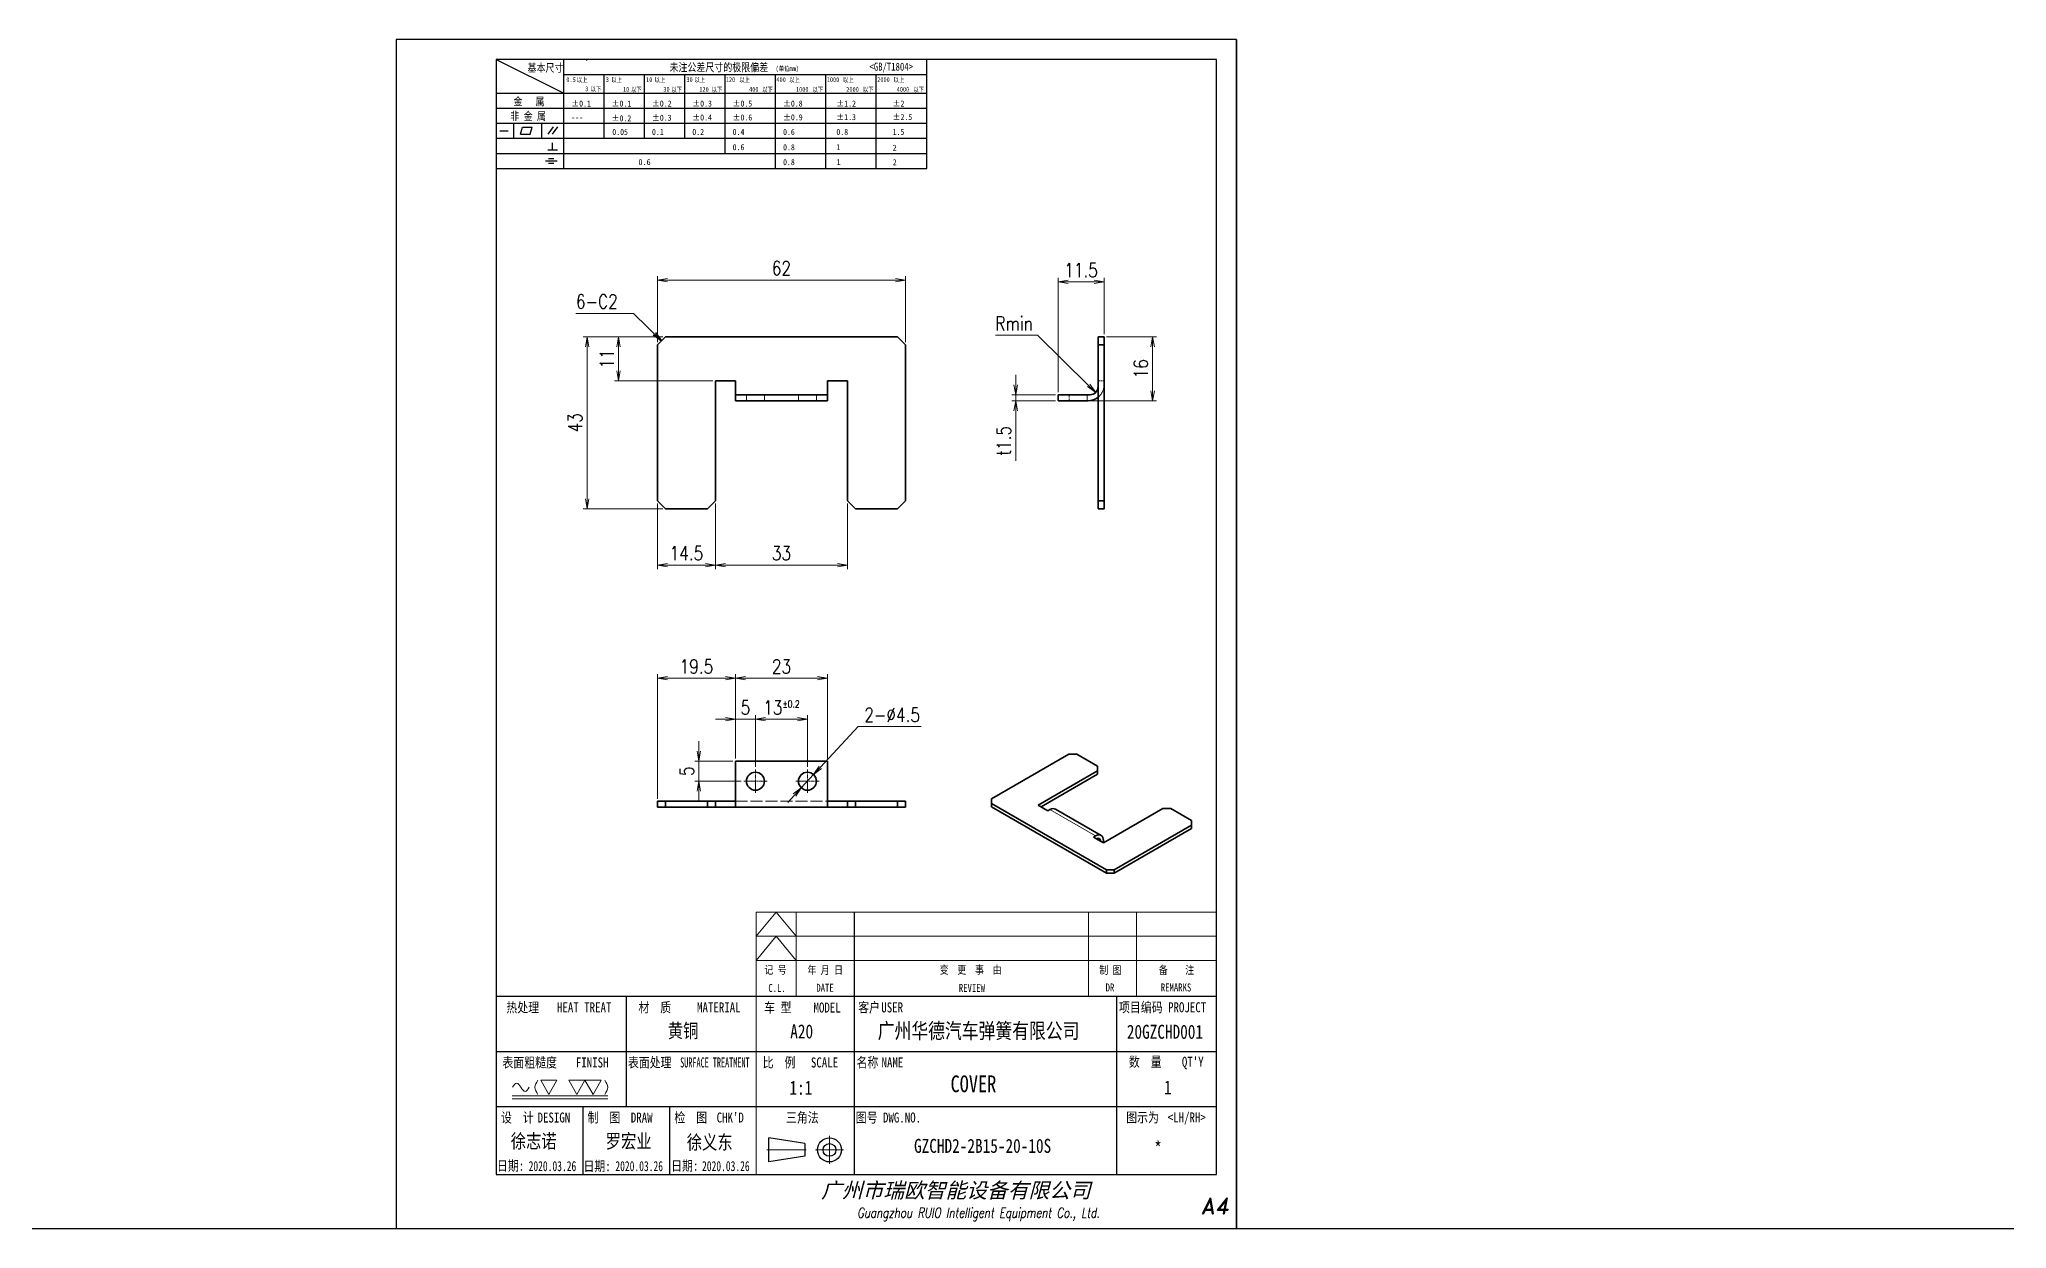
# Model space of a CAD drawing. Header units: millimetres. Extents: x 1201 to 11615, y -7347 to 2683.
# Drawn here: x 5961.6 to 6453.2, y -3109.3 to -2812.3 of the extents above; entities that cross this region are included whole.
import ezdxf
from ezdxf.enums import TextEntityAlignment as Align

# ---------------------------------------------------------------- set-up
doc = ezdxf.new("R2010")
doc.units = ezdxf.units.MM
for name, pattern in [('AM_ISO02W050x2', [3.75, 3, -0.75]), ('AM_ISO08W050x2', [9, 6, -0.75, 1.5, -0.75]), ('CENTER', [2, 1.25, -0.25, 0.25, -0.25])]:
    doc.linetypes.add(name, pattern=pattern)
for name, color, linetype, lineweight in [('CENTER', 2, 'AM_ISO08W050x2', 15), ('DIM', 3, 'Continuous', 20), ('DRAWING', 7, 'Continuous', 35), ('HIDDEN', 1, 'AM_ISO02W050x2', 18), ('图框', 7, 'Continuous', 15)]:
    doc.layers.add(name, color=color, linetype=linetype, lineweight=lineweight)
doc.layers.add('图\\M+19E79\\M+195B6\\M+18E9A', color=7, linetype='Continuous')
doc.styles.add('DIM', font='romans.shx', dxfattribs={"width": 0.8, "bigfont": 'bigfont.shx'})
doc.styles.add('STYLE1', font='')
doc.styles.add('国标', font='simfang.ttf', dxfattribs={"width": 0.8})
doc.styles.add('标题\\M+18E9A', font='romand.shx', dxfattribs={"oblique": 10, "bigfont": 'bigfont.shx'})
doc.styles.get('STYLE1').set_extended_font_data('SimSun')
doc.dimstyles.new('YH 1-1', dxfattribs={"dimtxt": 3.5, "dimasz": 2.5, "dimexe": 1, "dimexo": 0.625, "dimgap": 1.2, "dimtad": 1, "dimtoh": 1, "dimzin": 9, "dimdsep": 46, "dimtxsty": 'DIM', "dimblk": 'OPEN', "dimcen": 0, "dimclrd": 8, "dimclre": 8, "dimclrt": 2, "dimazin": 2, "dimtfac": 0.5, "dimtmove": 0, "dimatfit": 3, "dimldrblk": 'OPEN', "dimfxl": 0, "dimtolj": 1, "dimlwd": 13, "dimlwe": 13, "dimarcsym": 0})
doc.dimstyles.new('YH 1-1$0', dxfattribs={"dimtxt": 3.5, "dimasz": 2.5, "dimexe": 1, "dimexo": 0.625, "dimgap": 1.2, "dimtad": 1, "dimzin": 9, "dimdsep": 46, "dimtxsty": 'DIM', "dimblk": 'OPEN', "dimcen": 0, "dimclrd": 8, "dimclre": 8, "dimclrt": 2, "dimazin": 2, "dimtfac": 0.5, "dimtmove": 0, "dimatfit": 3, "dimldrblk": 'OPEN', "dimfxl": 0, "dimtolj": 1, "dimlwd": 13, "dimlwe": 13, "dimarcsym": 0})
doc.dimstyles.new('YH 1-1$3', dxfattribs={"dimtxt": 3.5, "dimasz": 2.5, "dimexe": 1, "dimexo": 0.625, "dimgap": 1.2, "dimtad": 1, "dimtoh": 1, "dimzin": 9, "dimdsep": 46, "dimtxsty": 'DIM', "dimblk": 'OPEN', "dimcen": 0, "dimclrd": 8, "dimclre": 8, "dimclrt": 2, "dimazin": 2, "dimtfac": 0.5, "dimtmove": 0, "dimatfit": 3, "dimldrblk": 'OPEN', "dimfxl": 0, "dimtolj": 1, "dimlwd": 13, "dimlwe": 13, "dimarcsym": 0})
doc.dimstyles.new('YH 1-1$4', dxfattribs={"dimtxt": 3.5, "dimasz": 2.5, "dimexe": 1, "dimexo": 0.625, "dimgap": 1.2, "dimtad": 1, "dimtoh": 1, "dimzin": 9, "dimdsep": 46, "dimtxsty": 'DIM', "dimblk": 'OPEN', "dimcen": 0, "dimclrd": 8, "dimclre": 8, "dimclrt": 2, "dimazin": 2, "dimtfac": 0.5, "dimtmove": 0, "dimatfit": 3, "dimldrblk": 'OPEN', "dimfxl": 0, "dimtolj": 1, "dimlwd": 13, "dimlwe": 13, "dimarcsym": 0})

# ---------------------------------------------------------------- blocks, each defined once
blk = doc.blocks.new('GZDEH零件A4图框V01版')
at = {"color": 2, "linetype": 'ByBlock', "lineweight": 30}
for p, q in [((102.17, 21.26), (93.17, 22.66)), ((93.17, 16.66), (93.17, 22.66)), ((102.17, 21.26), (102.17, 18.06)), ((102.17, 18.06), (93.17, 16.66))]:
    blk.add_line(p, q, dxfattribs=at)
at = {"color": 1, "linetype": 'CENTER', "lineweight": 5, "ltscale": 16.256}
for p, q in [((108.3, 23.18), (108.3, 16.14)), ((111.82, 19.66), (104.78, 19.66))]:
    blk.add_line(p, q, dxfattribs=at)
at = {"color": 1, "linetype": 'CENTER', "lineweight": 5, "ltscale": 9.144}
blk.add_line((102.47, 19.66), (92.65, 19.66), dxfattribs=at)
at = {"color": 2, "linetype": 'ByBlock', "lineweight": 30}
for radius in [3, 1.6]:
    blk.add_circle((108.3, 19.66), radius, dxfattribs=at)
at = {"layer": 'Defpoints', "linetype": 'Continuous'}
for p, q in [((0, 297), (0, 0)), ((210, 297), (0, 297)), ((210, 0), (210, 297)), ((210, 297), (210, 0)), ((0, 0), (210, 0))]:
    blk.add_line(p, q, dxfattribs=at)
at = {"layer": '图\\M+19E79\\M+195B6\\M+18E9A', "linetype": 'Continuous'}
for p, q in [((25, 292), (25, 13.5)), ((205, 292), (25, 292)), ((205, 13.5), (205, 292)), ((205, 13.5), (205, 97)), ((25, 13.5), (205, 13.5))]:
    blk.add_line(p, q, dxfattribs=at)
at = {"layer": '图\\M+19E79\\M+195B6\\M+18E9A', "color": 9}
for p, q in [((25, 292), (41.88, 283.54)), ((41.88, 264.79), (41.88, 292)), ((47.66, 291.75), (47.66, 292)), ((132.6, 264.79), (132.6, 292)), ((41.88, 288.22), (132.6, 288.22)), ((51.96, 272.29), (51.96, 288.22)), ((62.04, 272.29), (62.04, 288.22)), ((72.12, 272.29), (72.12, 288.22)), ((82.2, 268.54), (82.2, 288.22)), ((94.8, 264.79), (94.8, 288.22)), ((107.4, 264.79), (107.4, 288.22)), ((120, 264.79), (120, 288.22)), ((25, 283.54), (132.6, 283.54)), ((25, 279.79), (132.6, 279.79)), ((25, 276.04), (132.6, 276.04)), ((29.43, 272.34), (29.43, 276.04)), ((36.42, 272.34), (36.42, 276.04)), ((25, 272.29), (132.6, 272.29)), ((25.94, 274.19), (28, 274.19)), ((31.1, 273.3), (31.58, 275.09)), ((31.1, 273.3), (33.51, 273.3)), ((31.58, 275.09), (33.99, 275.09)), ((33.51, 273.3), (33.99, 275.09)), ((38.03, 273.3), (39.36, 275.16)), ((39.09, 269.41), (39.09, 271.18)), ((39.11, 273.3), (40.45, 275.16)), ((25, 268.54), (132.6, 268.54)), ((37.3, 266.69), (40.28, 266.69)), ((37.93, 269.41), (40.32, 269.41)), ((38.08, 267.29), (39.43, 267.29)), ((38.08, 266.09), (39.44, 266.09)), ((25, 264.79), (132.6, 264.79)), ((114.5, 79), (114.5, 13.5)), ((205, 58), (25, 58)), ((57.5, 58), (57.5, 30.5)), ((114.5, 58), (114.5, 13.5)), ((180, 58), (180, 13.5)), ((25, 44.25), (205, 44.25)), ((25, 30.5), (205, 30.5)), ((46.68, 30.5), (46.68, 13.5)), ((46.68, 30.5), (46.68, 13.5)), ((68.34, 30.5), (68.34, 13.5)), ((68.34, 30.5), (68.34, 13.5))]:
    blk.add_line(p, q, dxfattribs=at)
at = {"layer": '图框', "color": 7}
for p, q in [((90, 79), (205, 79)), ((90, 13.5), (90, 79))]:
    blk.add_line(p, q, dxfattribs=at)
at = {"layer": '图框', "color": 9}
for p, q in [((90, 73), (95, 79)), ((95, 79), (100, 73)), ((100, 58), (100, 79)), ((173, 58), (173, 79)), ((185, 79), (185, 58)), ((90, 73), (205, 73)), ((90, 67), (95, 73)), ((95, 73), (100, 67)), ((90, 67), (205, 67))]:
    blk.add_line(p, q, dxfattribs=at)
at = {"layer": '图\\M+19E79\\M+195B6\\M+18E9A', "color": 9, "style": '国标'}
for s, height, width, p in [('基本尺寸', 2, 0.8, (32.84, 288.88)), ('未注公差尺寸的极限偏差', 2, 0.8, (68.32, 289.02)), ('<GB/T1804>', 2, 0.8, (118.29, 289.19)), ('30', 1.2, 0.8, (72.55, 286.35)), ('金   属', 2, 0.8, (29.33, 280.48)), ('±0.1', 1.5, 0.8, (43.78, 280.23)), ('±0.1', 1.5, 0.8, (53.86, 280.23)), ('±0.2', 1.5, 0.8, (63.94, 280.23)), ('±0.3', 1.5, 0.8, (74.02, 280.23)), ('±0.5', 1.5, 0.8, (84.1, 280.23)), ('±0.8', 1.5, 0.8, (96.7, 280.23)), ('±1.2', 1.5, 0.8, (110.02, 280.23)), ('±2', 1.5, 0.8, (124.09, 280.23)), ('非 金 属', 2, 0.8, (28.53, 276.82)), ('---', 1.5, 0.8, (43.78, 276.81)), ('±0.2', 1.5, 0.8, (53.86, 276.54)), ('±0.3', 1.5, 0.8, (63.94, 276.69)), ('±0.4', 1.5, 0.8, (74.02, 276.75)), ('±0.6', 1.5, 0.8, (84.1, 276.75)), ('±0.9', 1.5, 0.8, (96.7, 276.78)), ('±1.3', 1.5, 0.8, (110.02, 276.84)), ('±2.5', 1.5, 0.8, (124.09, 276.85)), ('0.1', 1.5, 0.8, (63.94, 273.12)), ('0.2', 1.5, 0.8, (74.02, 273.13)), ('0.4', 1.5, 0.8, (84.1, 273.13)), ('0.6', 1.5, 0.8, (84.1, 269.33)), ('0.6', 1.5, 0.8, (96.7, 273.11)), ('0.8', 1.5, 0.8, (96.7, 269.3)), ('0.8', 1.5, 0.8, (110.02, 273.13)), ('1', 1.5, 0.8, (110.02, 269.34)), ('2', 1.5, 0.8, (124.09, 269.2)), ('1.5', 1.5, 0.8, (124.09, 273.12)), ('0.8', 1.5, 0.8, (96.7, 265.59)), ('1', 1.5, 0.8, (110.1, 265.6)), ('2', 1.5, 0.8, (124.13, 265.57)), ('热处理', 2.5, 0.8, (27.54, 54)), ('材  质', 2.5, 0.8, (60.55, 54)), ('项目编码 PROJECT', 2.5, 0.8, (180.64, 54.03)), ('表面粗糙度', 2.5, 0.8, (26.56, 40.25)), ('表面处理', 2.5, 0.8, (57.91, 40.25)), ('SURFACE TREATMENT', 2.5, 0.6, (70.98, 40.25)), ('比  例\u3000', 2.5, 0.8, (91.61, 40.25)), ('SCALE', 2.5, 0.8, (103.66, 40.25)), ('名称\u3000', 2.5, 0.8, (115.05, 40.25)), ('NAME', 2.5, 0.8, (121.31, 40.25)), ('数  量', 2.5, 0.8, (183.12, 40.41)), ("QT'Y ", 2.5, 0.8, (196.37, 40.41)), (' DESIGN', 2.5, 0.8, (33.98, 26.5)), (' DRAW', 2.5, 0.8, (57.29, 26.5)), ("CHK'D", 2.5, 0.8, (80.09, 26.5)), ('三角法', 2.5, 0.8, (97.41, 26.5)), ('图号', 2.5, 0.8, (114.87, 26.5)), ('DWG.NO.', 2.5, 0.8, (121.67, 26.5)), ('图示为', 2.5, 0.8, (182.45, 26.53)), ('<LH/RH>', 2.5, 0.8, (192.82, 26.53))]:
    blk.add_text(s, height=height, dxfattribs=dict(at, width=width)).set_placement(p)
at = {"layer": '图\\M+19E79\\M+195B6\\M+18E9A', "color": 9, "lineweight": 15, "style": '国标', "width": 0.8}
for s, p in [('0.5', (42.54, 286.35)), ('以上', (45.15, 286.3)), ('3', (47.24, 284.06)), ('以下', (48.61, 284.01)), ('3', (52.39, 286.35)), ('以上', (53.76, 286.3)), ('以下', (58.69, 283.87)), ('10', (62.47, 286.35)), ('以上', (64.6, 286.3)), ('以下', (68.77, 283.87)), ('以上', (74.53, 286.3)), ('以下', (78.85, 283.87)), ('120', (82.39, 286.35)), ('以上', (85.72, 286.3)), ('以下', (91.45, 283.87)), ('400', (95.03, 286.35)), ('以上', (98.19, 286.3)), ('以下', (104.05, 283.87)), ('1000', (107.63, 286.35)), ('以上', (111.67, 286.3)), ('以下', (116.65, 283.87)), ('2000', (120.23, 286.35)), ('以上', (124.31, 286.3)), ('以下', (129.25, 283.87)), ('10', (56.7, 283.92)), ('30', (66.78, 283.92)), ('120', (75.77, 283.92)), ('400', (88.21, 283.92)), ('1000', (99.92, 283.92)), ('2000', (112.5, 283.92)), ('4000', (125.1, 283.92))]:
    blk.add_text(s, height=1.2, dxfattribs=at).set_placement(p)
at = {"layer": '图\\M+19E79\\M+195B6\\M+18E9A', "color": 9, "lineweight": 13, "style": '国标'}
blk.add_text('0.6', height=1.5, dxfattribs=at).set_placement((60.56, 265.61))
at = {"layer": '图\\M+19E79\\M+195B6\\M+18E9A', "color": 9, "style": '国标', "width": 0.8}
for s, p in [('HEAT TREAT', (47, 54)), ('MATERIAL', (80.65, 54)), ('客户', (118.19, 54)), ('USER', (123.97, 54)), ('FINISH', (48.99, 40.25)), ('设  计', (30.3, 26.5)), ('制  图', (51.94, 26.5)), ('检  图', (73.62, 26.5)), ('日期:', (28.6, 14.46)), ('日期:', (50.22, 14.36)), ('日期:', (72.13, 14.46))]:
    blk.add_text(s, height=2.5, dxfattribs=at).set_placement(p, align=Align.CENTER)
for s, p in [('车 型', (95.38, 55.27)), ('MODEL', (107.71, 55.22))]:
    blk.add_text(s, height=2.5, dxfattribs=at).set_placement(p, align=Align.MIDDLE)
at = {"layer": '图\\M+19E79\\M+195B6\\M+18E9A', "color": 7, "lineweight": -3, "style": 'STYLE1', "oblique": 15}
blk.add_text('广州市瑞欧智能设备有限公司', height=3.8, dxfattribs=at).set_placement((106.21, 7.68))
at = {"layer": '图\\M+19E79\\M+195B6\\M+18E9A', "color": 7, "style": '标题\\M+18E9A', "oblique": 10, "width": 0.75}
blk.add_text('Guangzhou RUIO Intelligent Equipment Co., Ltd. ', height=2.5, dxfattribs=at).set_placement((146.18, 3.62), align=Align.MIDDLE)
at = {"layer": '图\\M+19E79\\M+195B6\\M+18E9A', "color": 7, "style": '标题\\M+18E9A', "oblique": 10}
blk.add_text('A4', height=4, dxfattribs=at).set_placement((204.57, 5.66), align=Align.MIDDLE)
at = {"layer": '图\\M+19E79\\M+195B6\\M+18E9A', "color": 9, "lineweight": 15, "insert": (94.85, 290.31), "char_height": 1.2, "width": 8.7957, "attachment_point": 1, "style": '国标'}
blk.add_mtext('(单位mm)', dxfattribs=at)
at = {"layer": '图\\M+19E79\\M+195B6\\M+18E9A', "color": 9, "insert": (54.02, 273.09), "char_height": 1.5, "attachment_point": 7, "style": '国标'}
blk.add_mtext_dynamic_manual_height_columns('0.05', width=5.1982, gutter_width=12.5, heights=[0], dxfattribs=at)
at = {"layer": '图框', "color": 9, "style": '国标', "width": 0.8}
for s, p in [('记 号', (94.82, 63.62)), ('年 月 日', (107.24, 63.57)), ('变  更  事  由', (143.58, 63.63)), ('C.L.', (95.2, 59.11)), ('DATE', (107.19, 59.14)), ('REVIEW', (143.89, 59.11))]:
    blk.add_text(s, height=2, dxfattribs=at).set_placement(p, align=Align.CENTER)
for s, p in [('制 图', (178.49, 64.61)), ('备    注', (195.02, 64.64)), ('DR', (178.4, 60.22)), ('REMARKS', (194.91, 60.23))]:
    blk.add_text(s, height=2, dxfattribs=at).set_placement(p, align=Align.MIDDLE)
blk = doc.blocks.new('FINISH_012')
at = {"layer": 'DIM'}
for p, q in [((-16.94, -5), (-14.06, -5)), ((-15.5, -7.5), (-16.94, -5)), ((-14.06, -5), (-15.5, -7.5)), ((-11.94, -5), (-9.06, -5)), ((-10.5, -7.5), (-11.94, -5)), ((-9.06, -5), (-10.5, -7.5)), ((-7.61, -7.5), (-9.06, -5)), ((-9.06, -5), (-6.17, -5)), ((-6.17, -5), (-7.61, -7.5)), ((-22.04, -7.78), (-5, -7.78)), ((-22.04, -8.28), (-5, -8.28))]:
    blk.add_line(p, q, dxfattribs=at)
for points in [[(-22, -6.25), (-21.25, -5.5), (-20.5, -6.25), (-19.75, -7), (-19, -6.25)], [(-17.5, -5), (-18, -6.25), (-17.5, -7.5)], [(-5.5, -5), (-5, -6.25), (-5.5, -7.5)]]:
    blk.add_spline(points, degree=3, dxfattribs=at)
blk = doc.blocks.new('RD6DGE')
at = {"color": 7, "lineweight": 13, "ltscale": 0.469486}
blk.add_line((193061.34, 7142.58), (193077.6, 7133.19), dxfattribs=at)
at = {"color": 7, "lineweight": 13, "ltscale": 0.040825}
blk.add_line((193077.96, 7132.17), (193079.37, 7131.35), dxfattribs=at)
at = {"layer": 'DRAWING', "lineweight": 35}
for p, q in [((193040.48, 7146.45), (193068.06, 7162.38)), ((193057.1, 7144.21), (193078.31, 7156.46)), ((193078.31, 7155.23), (193058.16, 7143.6)), ((193081.49, 7121.14), (193040.48, 7144.82)), ((193081.49, 7119.92), (193040.48, 7143.6)), ((193101.65, 7142.98), (193080.43, 7130.74)), ((193084.32, 7121.14), (193111.9, 7137.06)), ((193111.9, 7135.84), (193084.32, 7119.92))]:
    blk.add_line(p, q, dxfattribs=at)
at = {"layer": 'DRAWING', "lineweight": 35, "ltscale": 0.070711}
for p, q in [((193068.06, 7162.38), (193070.89, 7162.38)), ((193104.47, 7142.98), (193101.65, 7142.98)), ((193084.32, 7121.14), (193081.49, 7121.14)), ((193084.32, 7119.92), (193081.49, 7119.92))]:
    blk.add_line(p, q, dxfattribs=at)
at = {"layer": 'DRAWING', "lineweight": 35, "ltscale": 0.21433}
for p, q in [((193070.89, 7162.38), (193078.31, 7158.09)), ((193104.47, 7142.98), (193111.9, 7138.7))]:
    blk.add_line(p, q, dxfattribs=at)
at = {"layer": 'DRAWING', "lineweight": 35, "ltscale": 0.040825}
for p, q in [((193078.31, 7156.46), (193078.31, 7158.09)), ((193040.48, 7146.45), (193040.48, 7144.82)), ((193111.9, 7137.06), (193111.9, 7138.7))]:
    blk.add_line(p, q, dxfattribs=at)
at = {"layer": 'DRAWING', "lineweight": 35, "ltscale": 0.030619}
for p, q in [((193078.31, 7155.23), (193078.31, 7156.46)), ((193040.48, 7144.82), (193040.48, 7143.6)), ((193111.9, 7137.06), (193111.9, 7135.84)), ((193081.49, 7119.92), (193081.49, 7121.14)), ((193084.32, 7119.92), (193084.32, 7121.14))]:
    blk.add_line(p, q, dxfattribs=at)
at = {"layer": 'DRAWING', "lineweight": 35, "ltscale": 0.102062}
for p, q in [((193057.1, 7144.21), (193060.63, 7142.17)), ((193076.9, 7132.78), (193080.43, 7130.74))]:
    blk.add_line(p, q, dxfattribs=at)
at = {"layer": 'DRAWING', "lineweight": 35, "ltscale": 0.020412}
for p, q in [((193060.63, 7142.17), (193061.34, 7142.58)), ((193077.6, 7133.19), (193076.9, 7132.78))]:
    blk.add_line(p, q, dxfattribs=at)
at = {"layer": 'DRAWING', "lineweight": 35, "ltscale": 0.469486}
blk.add_line((193079.6, 7133.38), (193063.34, 7142.77), dxfattribs=at)
at = {"layer": 'DRAWING', "lineweight": 35, "ltscale": 0.020413}
blk.add_line((193080.43, 7131.55), (193080.43, 7130.74), dxfattribs=at)
at = {"layer": 'DRAWING', "lineweight": 35}
for centre, major_axis, start_param, end_param in [((193061.34, 7139.31), (-2, -3.46), 3.141593, 3.926991), ((193077.6, 7129.92), (2, 3.46), 6.283185, 7.068583), ((193077.96, 7130.53), (-1, -1.73), 3.141593, 3.926991), ((193077.96, 7130.53), (-1, -1.73), 2.356194, 3.141593), ((193077.6, 7129.92), (2, 3.46), 5.497787, 6.283185)]:
    blk.add_ellipse(centre, major_axis=major_axis, ratio=0.57735, start_param=start_param, end_param=end_param, dxfattribs=at)
blk = doc.blocks.new('_Open')
at = {"color": 0, "linetype": 'ByBlock', "lineweight": -2}
for p, q in [((-1, 0.17), (0, 0)), ((-1, -0.17), (0, 0)), ((0, 0), (-1, 0))]:
    blk.add_line(p, q, dxfattribs=at)
blk = doc.blocks.new('*D558')
at = {"layer": 'Defpoints', "color": 0, "ltscale": 2, "transparency": 16777216}
for p in [(6178.02, -2872.47), (6116.02, -2888.61), (6178.02, -2888.61)]:
    blk.add_point(p, dxfattribs=at)
at = {"layer": 'DIM', "color": 8, "lineweight": 13, "ltscale": 2, "transparency": 16777216}
for p, q in [((6116.02, -2887.98), (6116.02, -2871.47)), ((6118.52, -2872.47), (6175.52, -2872.47)), ((6178.02, -2887.98), (6178.02, -2871.47))]:
    blk.add_line(p, q, dxfattribs=at)
at = {"layer": 'DIM', "color": 8, "lineweight": 13, "ltscale": 2, "transparency": 16777216, "xscale": 2.5, "yscale": 2.5, "zscale": 2.5, "rotation": 180}
blk.add_blockref('_Open', (6116.02, -2872.47), dxfattribs=at)
at = {"layer": 'DIM', "color": 8, "lineweight": 13, "ltscale": 2, "transparency": 16777216, "xscale": 2.5, "yscale": 2.5, "zscale": 2.5}
blk.add_blockref('_Open', (6178.02, -2872.47), dxfattribs=at)
at = {"layer": 'DIM', "color": 2, "ltscale": 2, "transparency": 16777216, "insert": (6147.02, -2869.52), "char_height": 3.5, "attachment_point": 5, "style": 'DIM'}
blk.add_mtext('\\A1;62', dxfattribs=at)
blk = doc.blocks.new('*D559')
at = {"layer": 'Defpoints', "color": 0, "ltscale": 2, "transparency": 16777216}
for p in [(6118.02, -2886.61), (6098.45, -2929.61), (6118.02, -2929.61)]:
    blk.add_point(p, dxfattribs=at)
at = {"layer": 'DIM', "color": 8, "lineweight": 13, "ltscale": 2, "transparency": 16777216}
for p, q in [((6117.4, -2886.61), (6097.45, -2886.61)), ((6098.45, -2889.11), (6098.45, -2927.11)), ((6117.4, -2929.61), (6097.45, -2929.61))]:
    blk.add_line(p, q, dxfattribs=at)
at = {"layer": 'DIM', "color": 8, "lineweight": 13, "ltscale": 2, "transparency": 16777216, "xscale": 2.5, "yscale": 2.5, "zscale": 2.5}
for p, rotation in [((6098.45, -2886.61), 90), ((6098.45, -2929.61), 270)]:
    blk.add_blockref('_Open', p, dxfattribs=dict(at, rotation=rotation))
at = {"layer": 'DIM', "color": 2, "ltscale": 2, "transparency": 16777216, "insert": (6095.5, -2908.11), "char_height": 3.5, "attachment_point": 5, "rotation": 90, "style": 'DIM'}
blk.add_mtext('\\A1;43', dxfattribs=at)
blk = doc.blocks.new('*D560')
at = {"layer": 'Defpoints', "color": 0, "ltscale": 2, "transparency": 16777216}
for p in [(6106.33, -2886.61), (6118.02, -2886.61), (6130.52, -2897.61)]:
    blk.add_point(p, dxfattribs=at)
at = {"layer": 'DIM', "color": 8, "lineweight": 13, "ltscale": 2, "transparency": 16777216}
for p, q in [((6117.4, -2886.61), (6105.33, -2886.61)), ((6106.33, -2895.11), (6106.33, -2889.11)), ((6129.9, -2897.61), (6105.33, -2897.61))]:
    blk.add_line(p, q, dxfattribs=at)
at = {"layer": 'DIM', "color": 8, "lineweight": 13, "ltscale": 2, "transparency": 16777216, "xscale": 2.5, "yscale": 2.5, "zscale": 2.5}
for p, rotation in [((6106.33, -2886.61), 90), ((6106.33, -2897.61), 270)]:
    blk.add_blockref('_Open', p, dxfattribs=dict(at, rotation=rotation))
at = {"layer": 'DIM', "color": 2, "ltscale": 2, "transparency": 16777216, "insert": (6103.38, -2892.11), "char_height": 3.5, "attachment_point": 5, "rotation": 90, "style": 'DIM'}
blk.add_mtext('\\A1;11', dxfattribs=at)
blk = doc.blocks.new('*D561')
at = {"layer": 'Defpoints', "color": 0, "ltscale": 2, "transparency": 16777216}
for p in [(6116.02, -2927.61), (6130.52, -2927.61), (6116.02, -2943.63)]:
    blk.add_point(p, dxfattribs=at)
at = {"layer": 'DIM', "color": 8, "lineweight": 13, "ltscale": 2, "transparency": 16777216}
for p, q in [((6116.02, -2928.23), (6116.02, -2944.63)), ((6130.52, -2928.23), (6130.52, -2944.63)), ((6128.02, -2943.63), (6118.52, -2943.63))]:
    blk.add_line(p, q, dxfattribs=at)
at = {"layer": 'DIM', "color": 8, "lineweight": 13, "ltscale": 2, "transparency": 16777216, "xscale": 2.5, "yscale": 2.5, "zscale": 2.5, "rotation": 180}
blk.add_blockref('_Open', (6116.02, -2943.63), dxfattribs=at)
at = {"layer": 'DIM', "color": 8, "lineweight": 13, "ltscale": 2, "transparency": 16777216, "xscale": 2.5, "yscale": 2.5, "zscale": 2.5}
blk.add_blockref('_Open', (6130.52, -2943.63), dxfattribs=at)
at = {"layer": 'DIM', "color": 2, "ltscale": 2, "transparency": 16777216, "insert": (6123.27, -2940.68), "char_height": 3.5, "attachment_point": 5, "style": 'DIM'}
blk.add_mtext('\\A1;14.5', dxfattribs=at)
blk = doc.blocks.new('*D562')
at = {"layer": 'Defpoints', "color": 0, "ltscale": 2, "transparency": 16777216}
for p in [(6130.52, -2927.61), (6163.52, -2927.61), (6163.52, -2943.63)]:
    blk.add_point(p, dxfattribs=at)
at = {"layer": 'DIM', "color": 8, "lineweight": 13, "ltscale": 2, "transparency": 16777216}
for p, q in [((6130.52, -2928.23), (6130.52, -2944.63)), ((6163.52, -2928.23), (6163.52, -2944.63)), ((6133.02, -2943.63), (6161.02, -2943.63))]:
    blk.add_line(p, q, dxfattribs=at)
at = {"layer": 'DIM', "color": 8, "lineweight": 13, "ltscale": 2, "transparency": 16777216, "xscale": 2.5, "yscale": 2.5, "zscale": 2.5, "rotation": 180}
blk.add_blockref('_Open', (6130.52, -2943.63), dxfattribs=at)
at = {"layer": 'DIM', "color": 8, "lineweight": 13, "ltscale": 2, "transparency": 16777216, "xscale": 2.5, "yscale": 2.5, "zscale": 2.5}
blk.add_blockref('_Open', (6163.52, -2943.63), dxfattribs=at)
at = {"layer": 'DIM', "color": 2, "ltscale": 2, "transparency": 16777216, "insert": (6147.02, -2940.68), "char_height": 3.5, "attachment_point": 5, "style": 'DIM'}
blk.add_mtext('\\A1;33', dxfattribs=at)
blk = doc.blocks.new('*D563')
at = {"layer": 'Defpoints', "color": 0, "ltscale": 2, "transparency": 16777216}
for p in [(6216.14, -2872.92), (6227.64, -2886.61), (6216.14, -2901.11)]:
    blk.add_point(p, dxfattribs=at)
at = {"layer": 'DIM', "color": 8, "lineweight": 13, "ltscale": 2, "transparency": 16777216}
for p, q in [((6216.14, -2900.48), (6216.14, -2871.92)), ((6225.14, -2872.92), (6218.64, -2872.92)), ((6227.64, -2885.98), (6227.64, -2871.92))]:
    blk.add_line(p, q, dxfattribs=at)
at = {"layer": 'DIM', "color": 8, "lineweight": 13, "ltscale": 2, "transparency": 16777216, "xscale": 2.5, "yscale": 2.5, "zscale": 2.5, "rotation": 180}
blk.add_blockref('_Open', (6216.14, -2872.92), dxfattribs=at)
at = {"layer": 'DIM', "color": 8, "lineweight": 13, "ltscale": 2, "transparency": 16777216, "xscale": 2.5, "yscale": 2.5, "zscale": 2.5}
blk.add_blockref('_Open', (6227.64, -2872.92), dxfattribs=at)
at = {"layer": 'DIM', "color": 2, "ltscale": 2, "transparency": 16777216, "insert": (6221.89, -2869.97), "char_height": 3.5, "attachment_point": 5, "style": 'DIM'}
blk.add_mtext('\\A1;11.5', dxfattribs=at)
blk = doc.blocks.new('*D564')
at = {"layer": 'Defpoints', "color": 0, "ltscale": 2, "transparency": 16777216}
for p in [(6205.56, -2902.61), (6216.14, -2901.11), (6216.14, -2902.61)]:
    blk.add_point(p, dxfattribs=at)
at = {"layer": 'DIM', "color": 8, "lineweight": 13, "ltscale": 2, "transparency": 16777216}
for p, q in [((6205.56, -2898.61), (6205.56, -2896.11)), ((6215.51, -2901.11), (6204.56, -2901.11)), ((6215.51, -2902.61), (6204.56, -2902.61)), ((6205.56, -2901.11), (6205.56, -2902.61)), ((6205.56, -2905.11), (6205.56, -2917.61))]:
    blk.add_line(p, q, dxfattribs=at)
at = {"layer": 'DIM', "color": 8, "lineweight": 13, "ltscale": 2, "transparency": 16777216, "xscale": 2.5, "yscale": 2.5, "zscale": 2.5}
for p, rotation in [((6205.56, -2901.11), 270), ((6205.56, -2902.61), 90)]:
    blk.add_blockref('_Open', p, dxfattribs=dict(at, rotation=rotation))
at = {"layer": 'DIM', "color": 2, "ltscale": 2, "transparency": 16777216, "insert": (6202.61, -2912.61), "char_height": 3.5, "attachment_point": 5, "rotation": 90, "style": 'DIM'}
blk.add_mtext('\\A1;t1.5', dxfattribs=at)
blk = doc.blocks.new('*D565')
at = {"layer": 'Defpoints', "color": 0, "ltscale": 2, "transparency": 16777216}
for p in [(6224.14, -2899.11), (6225.57, -2900.51)]:
    blk.add_point(p, dxfattribs=at)
at = {"layer": 'DIM', "color": 8, "lineweight": 13, "ltscale": 2, "transparency": 16777216}
for p, q in [((6200.49, -2886.26), (6211.03, -2886.26)), ((6211.03, -2886.26), (6223.78, -2898.76))]:
    blk.add_line(p, q, dxfattribs=at)
at = {"layer": 'DIM', "color": 8, "lineweight": 13, "ltscale": 2, "transparency": 16777216, "xscale": 2.5, "yscale": 2.5, "zscale": 2.5, "rotation": 315.5767303436169}
blk.add_blockref('_Open', (6225.57, -2900.51), dxfattribs=at)
at = {"layer": 'DIM', "color": 2, "ltscale": 2, "transparency": 16777216, "insert": (6205.16, -2883.31), "char_height": 3.5, "attachment_point": 5, "style": 'DIM'}
blk.add_mtext('\\A1;{\\Fromans,bigfont|c134;Rmin}', dxfattribs=at)
blk = doc.blocks.new('*D566')
at = {"layer": 'Defpoints', "color": 0, "ltscale": 2, "transparency": 16777216}
for p in [(6227.64, -2886.61), (6239.79, -2886.61), (6223.64, -2902.61)]:
    blk.add_point(p, dxfattribs=at)
at = {"layer": 'DIM', "color": 8, "lineweight": 13, "ltscale": 2, "transparency": 16777216}
for p, q in [((6228.26, -2886.61), (6240.79, -2886.61)), ((6239.79, -2900.11), (6239.79, -2889.11)), ((6224.26, -2902.61), (6240.79, -2902.61))]:
    blk.add_line(p, q, dxfattribs=at)
at = {"layer": 'DIM', "color": 8, "lineweight": 13, "ltscale": 2, "transparency": 16777216, "xscale": 2.5, "yscale": 2.5, "zscale": 2.5}
for p, rotation in [((6239.79, -2886.61), 90), ((6239.79, -2902.61), 270)]:
    blk.add_blockref('_Open', p, dxfattribs=dict(at, rotation=rotation))
at = {"layer": 'DIM', "color": 2, "ltscale": 2, "transparency": 16777216, "insert": (6236.84, -2894.61), "char_height": 3.5, "attachment_point": 5, "rotation": 90, "style": 'DIM'}
blk.add_mtext('\\A1;16', dxfattribs=at)
blk = doc.blocks.new('*D567')
at = {"layer": 'Defpoints', "color": 0, "ltscale": 2, "transparency": 16777216}
for p in [(6135.52, -2982.14), (6135.52, -2992.61), (6140.52, -2994.68)]:
    blk.add_point(p, dxfattribs=at)
at = {"layer": 'DIM', "color": 8, "lineweight": 13, "ltscale": 2, "transparency": 16777216}
for p, q in [((6133.02, -2982.14), (6130.52, -2982.14)), ((6135.52, -2991.98), (6135.52, -2981.14)), ((6140.52, -2982.14), (6135.52, -2982.14)), ((6140.52, -2994.06), (6140.52, -2981.14)), ((6143.02, -2982.14), (6145.52, -2982.14))]:
    blk.add_line(p, q, dxfattribs=at)
at = {"layer": 'DIM', "color": 8, "lineweight": 13, "ltscale": 2, "transparency": 16777216, "xscale": 2.5, "yscale": 2.5, "zscale": 2.5}
blk.add_blockref('_Open', (6135.52, -2982.14), dxfattribs=at)
at = {"layer": 'DIM', "color": 8, "lineweight": 13, "ltscale": 2, "transparency": 16777216, "xscale": 2.5, "yscale": 2.5, "zscale": 2.5, "rotation": 180}
blk.add_blockref('_Open', (6140.52, -2982.14), dxfattribs=at)
at = {"layer": 'DIM', "color": 2, "ltscale": 2, "transparency": 16777216, "insert": (6138.02, -2979.19), "char_height": 3.5, "attachment_point": 5, "style": 'DIM'}
blk.add_mtext('\\A1;5', dxfattribs=at)
blk = doc.blocks.new('*D568')
at = {"layer": 'Defpoints', "color": 0, "ltscale": 2, "transparency": 16777216}
for p in [(6153.52, -2982.14), (6140.52, -2994.68), (6153.52, -2994.68)]:
    blk.add_point(p, dxfattribs=at)
at = {"layer": 'DIM', "color": 8, "lineweight": 13, "ltscale": 2, "transparency": 16777216}
for p, q in [((6140.52, -2994.06), (6140.52, -2981.14)), ((6143.02, -2982.14), (6151.02, -2982.14)), ((6153.52, -2994.06), (6153.52, -2981.14))]:
    blk.add_line(p, q, dxfattribs=at)
at = {"layer": 'DIM', "color": 8, "lineweight": 13, "ltscale": 2, "transparency": 16777216, "xscale": 2.5, "yscale": 2.5, "zscale": 2.5, "rotation": 180}
blk.add_blockref('_Open', (6140.52, -2982.14), dxfattribs=at)
at = {"layer": 'DIM', "color": 8, "lineweight": 13, "ltscale": 2, "transparency": 16777216, "xscale": 2.5, "yscale": 2.5, "zscale": 2.5}
blk.add_blockref('_Open', (6153.52, -2982.14), dxfattribs=at)
at = {"layer": 'DIM', "color": 2, "ltscale": 2, "transparency": 16777216, "insert": (6147.02, -2979.19), "char_height": 3.5, "attachment_point": 5, "style": 'DIM'}
blk.add_mtext('\\A2;13{\\H1.75;\\M+1817D0.2}', dxfattribs=at)
blk = doc.blocks.new('*D569')
at = {"layer": 'Defpoints', "color": 0, "ltscale": 2, "transparency": 16777216}
for p in [(6126.35, -2992.61), (6135.52, -2992.61), (6137.6, -2997.61)]:
    blk.add_point(p, dxfattribs=at)
at = {"layer": 'DIM', "color": 8, "lineweight": 13, "ltscale": 2, "transparency": 16777216}
for p, q in [((6126.35, -2990.11), (6126.35, -2987.61)), ((6134.9, -2992.61), (6125.35, -2992.61)), ((6126.35, -2997.61), (6126.35, -2992.61)), ((6136.97, -2997.61), (6125.35, -2997.61)), ((6126.35, -3000.11), (6126.35, -3002.61))]:
    blk.add_line(p, q, dxfattribs=at)
at = {"layer": 'DIM', "color": 8, "lineweight": 13, "ltscale": 2, "transparency": 16777216, "xscale": 2.5, "yscale": 2.5, "zscale": 2.5}
for p, rotation in [((6126.35, -2992.61), 270), ((6126.35, -2997.61), 90)]:
    blk.add_blockref('_Open', p, dxfattribs=dict(at, rotation=rotation))
at = {"layer": 'DIM', "color": 2, "ltscale": 2, "transparency": 16777216, "insert": (6123.4, -2995.11), "char_height": 3.5, "attachment_point": 5, "rotation": 90, "style": 'DIM'}
blk.add_mtext('\\A1;5', dxfattribs=at)
blk = doc.blocks.new('*D570')
at = {"layer": 'Defpoints', "color": 0, "ltscale": 2, "transparency": 16777216}
for p in [(6116.02, -2971.9), (6135.52, -2992.61), (6116.02, -3002.61)]:
    blk.add_point(p, dxfattribs=at)
at = {"layer": 'DIM', "color": 8, "lineweight": 13, "ltscale": 2, "transparency": 16777216}
for p, q in [((6116.02, -3001.98), (6116.02, -2970.9)), ((6133.02, -2971.9), (6118.52, -2971.9)), ((6135.52, -2991.98), (6135.52, -2970.9))]:
    blk.add_line(p, q, dxfattribs=at)
at = {"layer": 'DIM', "color": 8, "lineweight": 13, "ltscale": 2, "transparency": 16777216, "xscale": 2.5, "yscale": 2.5, "zscale": 2.5, "rotation": 180}
blk.add_blockref('_Open', (6116.02, -2971.9), dxfattribs=at)
at = {"layer": 'DIM', "color": 8, "lineweight": 13, "ltscale": 2, "transparency": 16777216, "xscale": 2.5, "yscale": 2.5, "zscale": 2.5}
blk.add_blockref('_Open', (6135.52, -2971.9), dxfattribs=at)
at = {"layer": 'DIM', "color": 2, "ltscale": 2, "transparency": 16777216, "insert": (6125.77, -2968.95), "char_height": 3.5, "attachment_point": 5, "style": 'DIM'}
blk.add_mtext('\\A1;19.5', dxfattribs=at)
blk = doc.blocks.new('*D571')
at = {"layer": 'Defpoints', "color": 0, "ltscale": 2, "transparency": 16777216}
for p in [(6158.52, -2971.9), (6135.52, -2992.61), (6158.52, -2992.61)]:
    blk.add_point(p, dxfattribs=at)
at = {"layer": 'DIM', "color": 8, "lineweight": 13, "ltscale": 2, "transparency": 16777216}
for p, q in [((6135.52, -2991.98), (6135.52, -2970.9)), ((6138.02, -2971.9), (6156.02, -2971.9)), ((6158.52, -2991.98), (6158.52, -2970.9))]:
    blk.add_line(p, q, dxfattribs=at)
at = {"layer": 'DIM', "color": 8, "lineweight": 13, "ltscale": 2, "transparency": 16777216, "xscale": 2.5, "yscale": 2.5, "zscale": 2.5, "rotation": 180}
blk.add_blockref('_Open', (6135.52, -2971.9), dxfattribs=at)
at = {"layer": 'DIM', "color": 8, "lineweight": 13, "ltscale": 2, "transparency": 16777216, "xscale": 2.5, "yscale": 2.5, "zscale": 2.5}
blk.add_blockref('_Open', (6158.52, -2971.9), dxfattribs=at)
at = {"layer": 'DIM', "color": 2, "ltscale": 2, "transparency": 16777216, "insert": (6147.02, -2968.95), "char_height": 3.5, "attachment_point": 5, "style": 'DIM'}
blk.add_mtext('\\A1;23', dxfattribs=at)
blk = doc.blocks.new('*D572')
at = {"layer": 'Defpoints', "color": 0, "ltscale": 2, "transparency": 16777216}
for p in [(6155.06, -2995.96), (6151.99, -2999.25)]:
    blk.add_point(p, dxfattribs=at)
at = {"layer": 'DIM', "color": 8, "lineweight": 13, "ltscale": 2, "transparency": 16777216}
for p, q in [((6166.21, -2983.95), (6156.76, -2994.13)), ((6181.95, -2983.95), (6166.21, -2983.95)), ((6151.99, -2999.25), (6155.06, -2995.96)), ((6150.29, -3001.09), (6148.59, -3002.92))]:
    blk.add_line(p, q, dxfattribs=at)
at = {"layer": 'DIM', "color": 8, "lineweight": 13, "ltscale": 2, "transparency": 16777216, "xscale": 2.5, "yscale": 2.5, "zscale": 2.5}
for p, rotation in [((6155.06, -2995.96), 227.1103632190085), ((6151.99, -2999.25), 47.11036321900846)]:
    blk.add_blockref('_Open', p, dxfattribs=dict(at, rotation=rotation))
at = {"layer": 'DIM', "color": 2, "ltscale": 2, "transparency": 16777216, "insert": (6174.68, -2981), "char_height": 3.5, "attachment_point": 5, "style": 'DIM'}
blk.add_mtext('\\A1;2-%%c4.5', dxfattribs=at)

msp = doc.modelspace()

# ---------------------------------------------------------------- linework, layer by layer
msp.add_line((1201.092, -3109.349), (10120.957, -3109.349))
at = {"layer": 'CENTER', "ltscale": 0.14625}
for p, q in [((6143.449, -2997.606), (6137.599, -2997.606)), ((6140.524, -2994.681), (6140.524, -3000.531)), ((6156.449, -2997.606), (6150.599, -2997.606)), ((6153.524, -2994.681), (6153.524, -3000.531))]:
    msp.add_line(p, q, dxfattribs=at)
at = {"layer": 'DRAWING', "lineweight": 35, "ltscale": 0.070711}
for p, q in [((6118.024, -2886.608), (6116.024, -2888.608)), ((6178.024, -2888.608), (6176.024, -2886.608)), ((6116.024, -2927.608), (6118.024, -2929.608)), ((6128.524, -2929.608), (6130.524, -2927.608)), ((6163.524, -2927.608), (6165.524, -2929.608)), ((6176.024, -2929.608), (6178.024, -2927.608))]:
    msp.add_line(p, q, dxfattribs=at)
at = {"layer": 'DRAWING', "lineweight": 35}
for p, q in [((6116.024, -2888.608), (6116.024, -2927.608)), ((6176.024, -2886.608), (6118.024, -2886.608)), ((6178.024, -2927.608), (6178.024, -2888.608)), ((6226.14, -2927.608), (6226.14, -2888.608)), ((6227.64, -2888.608), (6227.64, -2927.608)), ((6130.524, -2927.608), (6130.524, -2897.608)), ((6163.524, -2897.608), (6163.524, -2927.608)), ((6158.524, -2901.108), (6135.524, -2901.108)), ((6135.524, -2902.608), (6158.524, -2902.608)), ((6135.524, -2992.606), (6158.524, -2992.606)), ((6135.524, -3004.106), (6158.524, -3004.106))]:
    msp.add_line(p, q, dxfattribs=at)
at = {"layer": 'DRAWING', "lineweight": 35, "ltscale": 0.05}
for p, q in [((6226.14, -2888.608), (6226.14, -2886.608)), ((6227.64, -2888.608), (6227.64, -2886.608)), ((6135.524, -2899.108), (6135.524, -2901.108)), ((6158.524, -2901.108), (6158.524, -2899.108)), ((6226.14, -2929.608), (6226.14, -2927.608)), ((6227.64, -2927.608), (6227.64, -2929.608)), ((6116.024, -3002.606), (6118.024, -3002.606)), ((6128.524, -3002.606), (6130.524, -3002.606)), ((6163.524, -3002.606), (6165.524, -3002.606)), ((6176.024, -3002.606), (6178.024, -3002.606)), ((6116.024, -3004.106), (6118.024, -3004.106)), ((6130.524, -3004.106), (6128.524, -3004.106)), ((6165.524, -3004.106), (6163.524, -3004.106)), ((6178.024, -3004.106), (6176.024, -3004.106))]:
    msp.add_line(p, q, dxfattribs=at)
at = {"layer": 'DRAWING', "lineweight": 35, "ltscale": 0.0375}
for p, q in [((6226.14, -2886.608), (6227.64, -2886.608)), ((6226.14, -2888.608), (6227.64, -2888.608)), ((6135.524, -2897.608), (6135.524, -2899.108)), ((6158.524, -2899.108), (6158.524, -2897.608)), ((6135.524, -2901.108), (6135.524, -2902.608)), ((6158.524, -2901.108), (6158.524, -2902.608)), ((6216.14, -2901.108), (6216.14, -2902.608)), ((6227.64, -2927.608), (6226.14, -2927.608)), ((6227.64, -2929.608), (6226.14, -2929.608)), ((6116.024, -3002.606), (6116.024, -3004.106)), ((6118.024, -3002.606), (6118.024, -3004.106)), ((6128.524, -3004.106), (6128.524, -3002.606)), ((6130.524, -3002.606), (6130.524, -3004.106)), ((6163.524, -3004.106), (6163.524, -3002.606)), ((6165.524, -3002.606), (6165.524, -3004.106)), ((6176.024, -3004.106), (6176.024, -3002.606)), ((6178.024, -3004.106), (6178.024, -3002.606))]:
    msp.add_line(p, q, dxfattribs=at)
at = {"layer": 'DRAWING', "lineweight": 35, "ltscale": 0.125}
for p, q in [((6130.524, -2897.608), (6135.524, -2897.608)), ((6158.524, -2897.608), (6163.524, -2897.608)), ((6130.524, -3002.606), (6135.524, -3002.606)), ((6158.524, -3002.606), (6163.524, -3002.606)), ((6130.524, -3004.106), (6135.524, -3004.106)), ((6158.524, -3004.106), (6163.524, -3004.106))]:
    msp.add_line(p, q, dxfattribs=at)
at = {"layer": 'DRAWING', "lineweight": 35, "ltscale": 0.2}
msp.add_line((6216.14, -2901.108), (6224.14, -2901.108), dxfattribs=at)
at = {"layer": 'DRAWING', "lineweight": 35, "ltscale": 0.1875}
for p, q in [((6223.64, -2902.608), (6216.14, -2902.608)), ((6135.524, -2992.606), (6135.524, -3000.106)), ((6158.524, -3000.106), (6158.524, -2992.606))]:
    msp.add_line(p, q, dxfattribs=at)
at = {"layer": 'DRAWING', "lineweight": 35, "ltscale": 0.2625}
for p, q in [((6118.024, -2929.608), (6128.524, -2929.608)), ((6165.524, -2929.608), (6176.024, -2929.608)), ((6118.024, -3002.606), (6128.524, -3002.606)), ((6165.524, -3002.606), (6176.024, -3002.606)), ((6118.024, -3004.106), (6128.524, -3004.106)), ((6165.524, -3004.106), (6176.024, -3004.106))]:
    msp.add_line(p, q, dxfattribs=at)
at = {"layer": 'DRAWING', "lineweight": 35, "ltscale": 0.1}
for p, q in [((6135.524, -3004.106), (6135.524, -3000.106)), ((6158.524, -3000.106), (6158.524, -3004.106))]:
    msp.add_line(p, q, dxfattribs=at)
at = {"layer": 'DRAWING', "lineweight": 35}
for centre in [(6140.524, -2997.606), (6153.524, -2997.606)]:
    msp.add_circle(centre, 2.25, dxfattribs=at)
for centre, radius, start, end in [((6224.14, -2899.108), 2, 270, 0), ((6223.64, -2898.608), 4, 359.84746, 0), ((6223.64, -2898.608), 4, 270, 308.68193)]:
    msp.add_arc(centre, radius, start, end, dxfattribs=at)
at = {"layer": 'HIDDEN', "ltscale": 0.0375}
for p, q in [((6226.14, -2888.608), (6227.64, -2888.608)), ((6227.64, -2897.608), (6226.14, -2897.608)), ((6138.274, -2902.608), (6138.274, -2901.108)), ((6142.774, -2902.608), (6142.774, -2901.108)), ((6151.274, -2902.608), (6151.274, -2901.108)), ((6155.774, -2902.608), (6155.774, -2901.108)), ((6218.89, -2901.108), (6218.89, -2902.608)), ((6218.89, -2901.108), (6218.89, -2902.608)), ((6223.39, -2902.608), (6223.39, -2901.108)), ((6223.39, -2902.608), (6223.39, -2901.108)), ((6226.14, -2927.608), (6227.64, -2927.608)), ((6227.64, -2927.608), (6226.14, -2927.608)), ((6226.14, -2927.608), (6227.64, -2927.608)), ((6118.024, -3004.106), (6118.024, -3002.606)), ((6176.024, -3002.606), (6176.024, -3004.106))]:
    msp.add_line(p, q, dxfattribs=at)
at = {"layer": 'HIDDEN'}
msp.add_line((6135.524, -3002.606), (6158.524, -3002.606), dxfattribs=at)
msp.add_arc((6223.64, -2898.608), 4, 308.68193, 359.84746, dxfattribs=at)
at = {"layer": '图\\M+19E79\\M+195B6\\M+18E9A', "color": 9, "linetype": 'Continuous'}
msp.add_line((6075.727, -3012.35), (6075.727, -3095.85), dxfattribs=at)

# ---------------------------------------------------------------- block references
at = {"layer": 'DIM', "xscale": 0.6999999999825377, "yscale": 0.6999999999970896, "zscale": 0.7}
msp.add_blockref('RD6DGE', (-128928.82, -8004.521), dxfattribs=at)
at = {"layer": '图\\M+19E79\\M+195B6\\M+18E9A', "xscale": 1.399999999994179, "yscale": 1.400000000001455, "zscale": 1.40000000000009}
msp.add_blockref('FINISH_012', (6110.61, -3065.313), dxfattribs=at)
at = {"layer": '图框'}
msp.add_blockref('GZDEH零件A4图框V01版', (6050.727, -3109.35), dxfattribs=at)

# ---------------------------------------------------------------- texts
at = {"layer": 'DIM', "color": 2, "ltscale": 2, "insert": (6095.668, -2879.568), "char_height": 3.5, "attachment_point": 7, "style": 'DIM'}
msp.add_mtext('{\\Fromans,bigfont|c134;6-C2}', dxfattribs=at)
at = {"layer": '图\\M+19E79\\M+195B6\\M+18E9A', "color": 3, "style": '国标'}
for s, height, width, p in [('黄铜', 3.5, 0.8, (6118.625, -3061.674)), ('广州华德汽车弹簧有限公司', 3.85, 0.8, (6171.072, -3061.869)), ('A20', 3.5, 0.8, (6149.223, -3061.854)), ('20GZCHD001', 3.5, 0.8, (6233.339, -3061.94)), ('1:1', 3.5, 0.8, (6149.028, -3075.917)), ('COVER', 4.2, 0.8, (6189.284, -3075.286)), ('1', 3.5, 0.8, (6242.643, -3075.844)), ('徐志诺', 3.5, 0.8, (6079.374, -3089.245)), ('罗宏业', 3.5, 0.8, (6103.105, -3089.245)), ('徐义东', 3.5, 0.8, (6123.365, -3089.533)), ('GZCHD2-2B15-20-10S', 3.5, 0.8, (6180.156, -3090.431)), ('*', 3.5, 0.8, (6240.187, -3091.05)), ('2020.03.26', 2.5, 0.7, (6083.835, -3094.985)), ('2020.03.26', 2.5, 0.7, (6105.515, -3094.985)), ('2020.03.26', 2.5, 0.7, (6127.175, -3094.985))]:
    msp.add_text(s, height=height, dxfattribs=dict(at, width=width)).set_placement(p)

# ---------------------------------------------------------------- dimensions: what is measured, and where the dimension line sits
at = {"layer": 'DIM', "ltscale": 2}
for base, p1, p2, picture, middle in [((6178.024, -2872.468), (6116.024, -2888.608), (6178.024, -2888.608), '*D558', (6147.024, -2869.518)), ((6216.14, -2872.92), (6227.64, -2886.608), (6216.14, -2901.108), '*D563', (6221.89, -2869.97)), ((6116.024, -2943.625), (6130.524, -2927.608), (6116.024, -2927.608), '*D561', (6123.274, -2940.675)), ((6163.524, -2943.625), (6130.524, -2927.608), (6163.524, -2927.608), '*D562', (6147.024, -2940.675)), ((6116.024, -2971.903), (6135.524, -2992.606), (6116.024, -3002.606), '*D570', (6125.774, -2968.953)), ((6158.524, -2971.903), (6135.524, -2992.606), (6158.524, -2992.606), '*D571', (6147.024, -2968.953)), ((6135.524, -2982.141), (6140.524, -2994.681), (6135.524, -2992.606), '*D567', (6138.024, -2979.191))]:
    dim = msp.add_linear_dim(base=base, p1=p1, p2=p2, dimstyle='YH 1-1$0', dxfattribs=at)
    dim.commit()
    dim.dimension.update_dxf_attribs({"geometry": picture, "text_midpoint": middle})
dim = msp.add_radius_dim(center=(6224.14, -2899.108), mpoint=(6225.568, -2900.508), text='{\\Fromans,bigfont|c134;Rmin}', dimstyle='YH 1-1$4', override={"dimtmove": 1}, dxfattribs=at)
dim.commit()
dim.dimension.update_dxf_attribs({"geometry": '*D565', "text_midpoint": (6211.028, -2886.257), "dimtype": 164})
for base, p1, p2, picture, middle in [((6098.449, -2929.608), (6118.024, -2886.608), (6118.024, -2929.608), '*D559', (6095.499, -2908.108)), ((6106.329, -2886.608), (6130.524, -2897.608), (6118.024, -2886.608), '*D560', (6103.379, -2892.108)), ((6239.791, -2886.608), (6223.64, -2902.608), (6227.64, -2886.608), '*D566', (6236.841, -2894.608)), ((6126.347, -2992.606), (6137.599, -2997.606), (6135.524, -2992.606), '*D569', (6123.397, -2995.106))]:
    dim = msp.add_linear_dim(base=base, p1=p1, p2=p2, angle=90, dimstyle='YH 1-1$0', dxfattribs=at)
    dim.commit()
    dim.dimension.update_dxf_attribs({"geometry": picture, "text_midpoint": middle})
dim = msp.add_linear_dim(base=(6205.56, -2902.608), p1=(6216.14, -2901.108), p2=(6216.14, -2902.608), angle=90, dimstyle='YH 1-1$0', override={"dimpost": 't<>'}, dxfattribs=at)
dim.commit()
dim.dimension.update_dxf_attribs({"geometry": '*D564', "text_midpoint": (6202.61, -2912.608)})
dim = msp.add_linear_dim(base=(6153.524, -2982.141), p1=(6140.524, -2994.681), p2=(6153.524, -2994.681), dimstyle='YH 1-1$0', override={"dimtol": 1, "dimlim": 0, "dimtp": 0.2, "dimtm": 0.2, "dimtfac": 0.5, "dimtolj": 2}, dxfattribs=at)
dim.commit()
dim.dimension.update_dxf_attribs({"geometry": '*D568', "text_midpoint": (6147.024, -2982.141), "dimtype": 160})
dim = msp.add_diameter_dim_2p(p1=(6151.993, -2999.255), p2=(6155.056, -2995.958), dimstyle='YH 1-1$3', override={"dimpost": '2-%%c<>'}, dxfattribs=at)
dim.commit()
dim.dimension.update_dxf_attribs({"geometry": '*D572', "text_midpoint": (6174.679, -2983.948), "dimtype": 163})

# ---------------------------------------------------------------- leaders
at = {"layer": 'DIM', "ltscale": 2, "annotation_type": 0, "has_hookline": 1, "hookline_direction": 1, "text_width": 10.667}
msp.add_leader([(6117.024, -2887.608), (6110.035, -2880.768), (6107.535, -2880.768)], dimstyle='YH 1-1', override={"dimgap": 1.2, "dimtad": 1}, dxfattribs=at)

doc.saveas('drawing.dxf')
